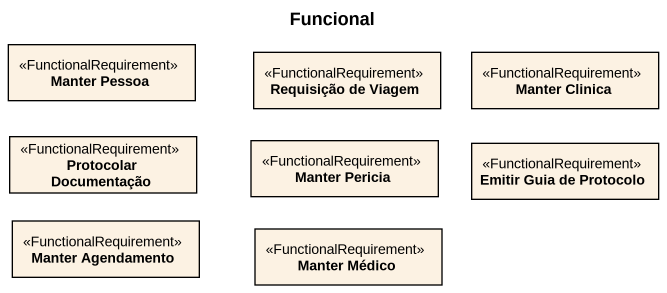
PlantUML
@startuml
title Funcional
hide circle
hide empty members
class "Manter Pessoa" as Manter_Pessoa <<FunctionalRequirement>>
class "Requisição de Viagem" as Requisição_de_Viagem <<FunctionalRequirement>>
class "Manter Clinica" as Manter_Clinica <<FunctionalRequirement>>
class "Protocolar Documentação" as Protocolar_Documentação <<FunctionalRequirement>>
class "Manter Pericia" as Manter_Pericia <<FunctionalRequirement>>
class "Emitir Guia de Protocolo" as Emitir_Guia_de_Protocolo <<FunctionalRequirement>>
class "Manter Agendamento" as Manter_Agendamento <<FunctionalRequirement>>
class "Manter Médico" as Manter_Médico <<FunctionalRequirement>>
@enduml
